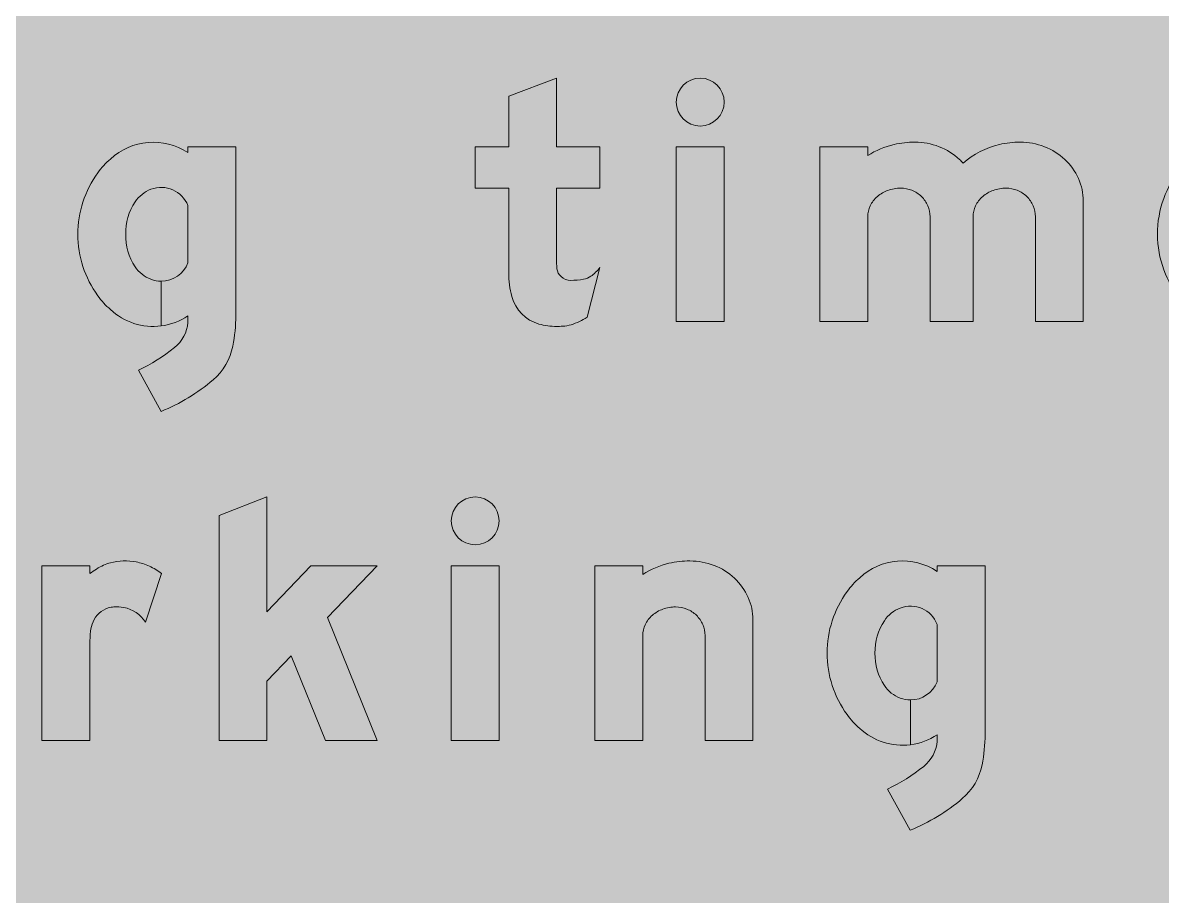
# Model space of a CAD drawing. Header units: millimetres. Extents: x 4906 to 5011, y 3241 to 3334.
# Drawn here: x 4958.36 to 4972.64, y 3278.9 to 3289.85 of the extents above; entities that cross this region are included whole.
import ezdxf

# ---------------------------------------------------------------- set-up
doc = ezdxf.new("R2010")
doc.units = ezdxf.units.MM
doc.layers.add('DIM', color=1, linetype='Continuous')
doc.layers.add('GSCOLORFILL', color=7, linetype='Continuous', lineweight=0)

# ---------------------------------------------------------------- blocks, each defined once
blk = doc.blocks.new('*U322')
at = {"layer": 'GSCOLORFILL', "true_color": 0xf5f5f5, "transparency": 33554687}
blk.add_hatch(color=7, dxfattribs=at).paths.add_polyline_path([(-950.00000000001, -874.9999999999995), (950.0000000000091, -874.9999999999995, 0.414213562373095), (1050.000000000009, -774.9999999999995), (1050.000000000009, 775, 0.414213562373095), (950.0000000000091, 875), (-950.00000000001, 875, 0.414213562373095), (-1050.00000000001, 775), (-1050.00000000001, -775, 0.414213562373095)])
blk = doc.blocks.new('*U83')
at = {"layer": 'GSCOLORFILL', "linetype": 'Continuous'}
h = blk.add_hatch(color=0, dxfattribs=at)
edge = h.paths.add_edge_path()
edge.add_line((92, 96.96907101081621), (92, 49.03092898918375))
edge.add_arc((69.65954803735139, 57.80043331409183), 23.99999999999983, 270.02387324215454, 338.5680439191352, ccw=False)
edge.add_line((69.66954803735138, 33.80043539742543), (69.66954803735138, -3.573189769877047))
edge.add_arc((62.99742505622353, 48.36448062052192), 52.36448062052196, 277.3203537392904, 303.63220885031)
edge.add_line((92.00000000000045, 4.765289374724446), (92, -0.5961538461539373))
edge.add_arc((61.57602362323368, 2.106248939403532), 30.54376072767438, 308.9309891776315, 354.9240369506624, ccw=False)
edge.add_arc((-13.71930590193001, 95.31756979823027), 150.3675354326558, 295.3190077031434, 308.9309891776316, ccw=False)
edge.add_line((50.58653846153834, -40.60576923076935), (69.5288461538463, -74.99999999999996))
edge.add_arc((10.2407554963178, 71.58986519008066), 158.1254763479349, 292.0208095466113, 310.504011416393)
edge.add_arc((80.46839128262309, -10.62447545274072), 50.00000000000007, 310.5040114163928, 348.7704622094159)
edge.add_arc((1.999999999999147, 4.954727656441462), 130.0000000000009, 348.7704622094162, 360)
edge.add_line((132, 4.954727656441493), (132, 146))
edge.add_line((132, 146), (92, 146))
edge.add_line((92, 146), (92, 141.2347106252758))
edge.add_arc((62.9974250562235, 97.63551937947835), 52.36448062052173, 56.36779114969037, 133.0636710014207)
edge.add_arc((68.29529853806469, 87.61571220766152), 63.37203257652439, 130.3765255821875, 144.5892179022557)
edge.add_arc((87.4820643758033, 73.00000000000048), 87.48206437580325, 144.0687898610058, 180.0000000000003)
edge.add_arc((87.48206437580485, 72.99999999999996), 87.4820643758048, 180, 215.9312101389945)
edge.add_arc((68.29529853806235, 58.38428779233616), 63.37203257652117, 215.4107820977447, 229.6234744178129)
edge.add_arc((62.99742505622349, 48.3644806205219), 52.36448062052195, 226.9363289985797, 277.3093222334741)
edge.add_line((69.65954803735139, -3.574473431724343), (69.65954803735139, 33.800433314092))
edge.add_arc((69.65954803735127, 57.80043331409189), 23.99999999999989, 249.1324274170193, 270.0000000000002, ccw=False)
edge.add_arc((71.08438489733498, 61.53805821801588), 28.00000000000002, 213.8535021597678, 249.1324274170193, ccw=False)
edge.add_arc((86.19322017684689, 71.67298584493246), 46.19323120026405, 178.3538113664254, 213.8535021597679, ccw=False)
edge.add_arc((86.19322017684811, 74.3270141550671), 46.19323120026529, 146.1464978402325, 181.646188633575, ccw=False)
edge.add_arc((71.08438489733494, 84.46194178198411), 27.99999999999998, 110.8675725829807, 146.1464978402321, ccw=False)
edge.add_arc((69.65954803735136, 88.19956668590815), 23.99999999999984, 21.43195608086461, 110.8675725829809, ccw=False)
at = {"layer": 'GSCOLORFILL', "color": 0}
blk.add_lwpolyline([(92, 96.96907101081621), (92, 49.03092898918375, -0.3083289023896013), (69.66954803735138, 33.80043539742543), (69.66954803735138, -3.573189769877047, 0.1153142115089289), (92.00000000000045, 4.765289374724446), (92, -0.5961538461539369, -0.203420709161922), (80.76923076923072, -21.65384615384625, -0.05946341080105919), (50.58653846153834, -40.60576923076935), (69.5288461538463, -74.99999999999996, 0.08082348706582156), (112.9434555127777, -48.64250016796412, 0.1685380103300383), (129.5111358342626, -20.36147739597986, 0.04903735144977058), (132, 4.954727656441493), (132, 146), (92, 146), (92, 141.2347106252758, 0.3477275210567068), (27.24239900127043, 135.8927663069119, 0.062094190308422), (16.64590247195298, 124.3356577262212, 0.1580767730378813), (5.684341886080801e-14, 72.99999999999999, 0.1580767730378813), (16.64590247195355, 21.66434227377793, 0.062094190308422), (27.24239900127054, 10.10723369308794, 0.2234027591822664), (69.65954803735139, -3.574473431724343), (69.65954803735139, 33.800433314092, -0.09130442022594537), (61.11052687744944, 35.37468389054875, -0.1551608275100334), (47.83137485367683, 45.94006078534734, -0.1561474372907168), (40.01905378314467, 72.9999999999996, -0.1561474372907167), (47.83137485367683, 100.0599392146526, -0.1551608275100335), (61.11052687744944, 110.6253161094512, -0.4113313956635899)], format="xyb", close=True, dxfattribs=at)
blk = doc.blocks.new('*U85')
at = {"layer": 'GSCOLORFILL', "linetype": 'Continuous'}
h = blk.add_hatch(color=0, dxfattribs=at)
edge = h.paths.add_edge_path()
edge.add_line((68, 52.99999999999999), (68, 111.5))
edge.add_line((68, 111.5), (104, 111.5))
edge.add_line((104, 111.5), (104, 146))
edge.add_line((104, 146), (68, 146))
edge.add_line((68, 146), (68, 203.5))
edge.add_line((68, 203.5), (28, 188.3275862068966))
edge.add_line((28, 188.3275862068966), (28, 146))
edge.add_line((28, 146), (0, 146))
edge.add_line((0, 146), (0, 111.5))
edge.add_line((0, 111.5), (28, 111.5))
edge.add_line((28, 111.5), (28, 40.91222565779496))
edge.add_arc((105.6119728999063, 40.91222565779493), 77.61197289990635, 180, 194.8912891711784)
edge.add_arc((62.01507835894704, 29.31908607844212), 32.50000000000001, 194.8912891711785, 254.4117455588816)
edge.add_arc((67.99911414585435, 50.76846925067384), 54.76846925067381, 254.4117455588815, 269.9999999999999)
edge.add_arc((67.99911414585436, 74.87738403534384), 78.87738403534381, 269.9999999999999, 273.6750444684201)
edge.add_arc((70.97179565274702, 28.59536901200752), 32.50000000000014, 273.67504446842, 286.3959137774562)
edge.add_arc((66.71438502593762, 43.06461917661871), 47.58259744113641, 286.3959137774563, 304.2199766953885)
edge.add_line((93.47349185111375, 3.71930457419046), (104, 45.1230310198386))
edge.add_arc((77.67322203170404, 64.75520438853695), 32.84085061886464, 305.21886260935764, 323.28769341919633, ccw=False)
edge.add_arc((87.96206379437113, 50.18003077079084), 14.99999999999994, 279.6926749307471, 305.2188626093572, ccw=False)
edge.add_arc((79.85242513620081, 97.65991957089153), 63.16747948186632, 269.99999999999966, 279.6926749307471, ccw=False)
edge.add_arc((79.85242513620055, 46.53467689908869), 12.04223681006348, 227.9583906473345, 269.9999999999998, ccw=False)
edge.add_arc((79.48930534835361, 46.13198001821947), 11.50000000000001, 189.7433781117018, 227.9583906473347, ccw=False)
edge.add_arc((318.3927246100371, 53.0000000000004), 250.3927246100371, 180.0000000000001, 182.0173209917217, ccw=False)
at = {"layer": 'GSCOLORFILL', "color": 0}
blk.add_lwpolyline([(68, 52.99999999999999), (68, 111.5), (104, 111.5), (104, 146), (68, 146), (68, 203.5), (28, 188.3275862068966), (28, 146), (0, 146), (0, 111.5), (28, 111.5), (28, 40.91222565779496, 0.06506709937490147), (30.6065856351868, 20.96704532054943, 0.2657078142419267), (53.28160140167478, -1.985488351452229, 0.06812167302049194), (67.99911414585432, -3.999999999999972, 0.01603678109164125), (73.0549694018394, -3.837798997471623, 0.05556233446018888), (80.14566944413548, -2.582989502508358, 0.07792932807971858), (93.47349185111375, 3.71930457419046), (104, 45.1230310198386, -0.07900390527946087), (96.61258330922055, 37.92570450929414, -0.1118418647005845), (90.48751418498892, 35.39415574343697, -0.04231750593531342), (79.85242513620051, 34.49244008902522, -0.1855268428217181), (71.78809900688339, 37.59140504424383, -0.1683072020374533), (68.15518566276643, 44.18577063770942, -0.008802450680383007)], format="xyb", close=True, dxfattribs=at)
blk = doc.blocks.new('*U86')
at = {"layer": 'GSCOLORFILL', "linetype": 'Continuous'}
h = blk.add_hatch(color=0, dxfattribs=at)
edge = h.paths.add_edge_path()
edge.add_arc((20, 183.5), 20, 0, 360)
h.paths.add_polyline_path([(0, 0), (40, 0), (40, 146), (0, 146)])
at = {"layer": 'GSCOLORFILL', "color": 0}
blk.add_lwpolyline([(0, 0), (40, 0), (40, 146), (0, 146)], close=True, dxfattribs=at)
blk.add_circle((20, 183.5), 20, dxfattribs=at)
blk = doc.blocks.new('*U87')
at = {"layer": 'GSCOLORFILL', "linetype": 'Continuous'}
h = blk.add_hatch(color=0, dxfattribs=at)
edge = h.paths.add_edge_path()
edge.add_arc((155.7153296264924, 86.99511755650809), 24.5282097319339, 45.82979570204179, 68.0808265539651, ccw=False)
edge.add_arc((156.1420760110529, 87.43440733147503), 23.9157654625298, 23.092845889367595, 45.82979570204162, ccw=False)
edge.add_arc((156.8060842686133, 87.7175328658991), 23.19391573138671, 0, 23.09284588936822, ccw=False)
edge.add_line((180, 87.7175328658991), (180, 0))
edge.add_line((180, 0), (220, 0))
edge.add_line((220, 0), (220, 100.8830320548367))
edge.add_arc((174.0753468275611, 100.8830320548367), 45.92465317243887, 0, 23.93171822373219)
edge.add_arc((170.8242551602883, 99.44019281717675), 49.48153131130478, 23.93171822373218, 46.97501240943499)
edge.add_arc((168.730439071099, 97.19681228199977), 52.55021540077355, 46.97501240943522, 68.8635846861375)
edge.add_arc((167.3745328426901, 93.68953779756492), 56.31046220243508, 68.86358468613724, 90)
edge.add_arc((167.3745328426902, 69.99478146240631), 80.00521853759369, 90.00000000000007, 102.6042796135857)
edge.add_arc((166.6926525247094, 78.0285138763368), 72.0245107674768, 103.4695365311015, 130.8206849945816)
edge.add_arc((82.82425516028852, 99.44019281717684), 49.48153131130454, 41.97494773133587, 46.97501240943514)
edge.add_arc((80.73043907109901, 97.19681228199977), 52.55021540077354, 46.97501240943524, 68.86358468613751)
edge.add_arc((79.37453284269009, 93.68953779756492), 56.31046220243508, 68.86358468613724, 90)
edge.add_arc((79.37453284269016, 69.99478146240604), 80.00521853759396, 90.00000000000006, 102.6042796135857)
edge.add_arc((78.69265252470946, 78.02851387633706), 72.02451076747658, 103.4695365311017, 122.4942570075609)
edge.add_line((40, 138.7772487758923), (40, 146))
edge.add_line((40, 146), (0, 146))
edge.add_line((0, 146), (0, 0))
edge.add_line((0, 0), (40, 0))
edge.add_line((40, 0), (40, 87.71753286589909))
edge.add_arc((60.83417894850335, 87.71753286589907), 20.83417894850335, 154.5282720028093, 180, ccw=False)
edge.add_arc((64.03048830144328, 86.19490705822676), 24.37462847220526, 131.0076349936262, 154.5282720028096, ccw=False)
edge.add_arc((66.09710507856302, 83.81817613339862), 27.52419269484101, 109.80736038530819, 131.0076349936262, ccw=False)
edge.add_arc((67.43949500252643, 80.0910470400427), 31.48569518587881, 89.99999999999977, 109.8073603853079, ccw=False)
edge.add_arc((67.43949500252666, 86.30962031839456), 25.26712190752694, 68.08082655396498, 90.00000000000028, ccw=False)
edge.add_arc((67.71532962649229, 86.99511755650809), 24.52820973193397, 45.82979570204162, 68.08082655396481, ccw=False)
edge.add_arc((68.1420760110529, 87.43440733147501), 23.91576546252978, 23.09284588936771, 45.82979570204168, ccw=False)
edge.add_arc((68.80608426861329, 87.7175328658991), 23.19391573138671, 0, 23.09284588936822, ccw=False)
edge.add_line((92, 87.7175328658991), (92, 0))
edge.add_line((92, 0), (128, 0))
edge.add_line((128, 0), (128, 87.71753286589909))
edge.add_arc((148.8341789485033, 87.71753286589919), 20.83417894850334, 154.5282720028097, 180.0000000000003, ccw=False)
edge.add_arc((152.0304883014433, 86.19490705822646), 24.37462847220541, 131.0076349936256, 154.528272002809, ccw=False)
edge.add_arc((154.0971050785631, 83.81817613339872), 27.52419269484096, 109.80736038530841, 131.0076349936264, ccw=False)
edge.add_arc((155.4394950025264, 80.09104704004267), 31.48569518587882, 89.99999999999977, 109.8073603853079, ccw=False)
edge.add_arc((155.4394950025266, 86.30962031839454), 25.26712190752696, 68.08082655396493, 90.00000000000011, ccw=False)
at = {"layer": 'GSCOLORFILL', "color": 0}
blk.add_lwpolyline([(164.8716674585635, 109.7502169884754, -0.09739464939670292), (172.8063946356061, 104.5885415981205, -0.0995354279343683), (178.1414826297246, 96.81470296034922, -0.1011039461656411), (180, 87.7175328658991), (180, 0), (220, 0), (220, 100.8830320548367, 0.1048030179721755), (216.0518361595565, 119.5122594239381, 0.1008855307406954), (204.5863575327339, 135.6139731601839, 0.09579836817007242), (187.6795049501371, 146.2116879931507, 0.09248737428302214), (167.3745328426901, 150, 0.05505205982243612), (149.9161032513398, 148.0719114650645, 0.1199117204326835), (119.6106725914451, 132.5337183696518, 0.02182035996796309), (116.5863575327339, 135.6139731601839, 0.09579836817007242), (99.67950495013713, 146.2116879931507, 0.09248737428302214), (79.37453284269009, 150, 0.05505205982243612), (61.91610325133973, 148.0719114650645, 0.08320220139569866), (40, 138.7772487758923), (40, 146), (0, 146), (0, 0), (40, 0), (40, 87.71753286589909, -0.1116012735434615), (42.02513207801013, 96.67759805996153, -0.102989975481698), (48.03684201390564, 104.5885415981205, -0.09276840372104522), (56.77029056251172, 109.7139617844638, -0.08664174293623021), (67.43949500252654, 111.5767422259215, -0.09593311806680128), (76.87166745856348, 109.7502169884755, -0.09739464939670292), (84.80639463560613, 104.5885415981205, -0.0995354279343683), (90.14148262972458, 96.81470296034922, -0.1011039461656411), (92, 87.7175328658991), (92, 0), (128, 0), (128, 87.71753286589909, -0.1116012735434615), (130.0251320780101, 96.67759805996153, -0.102989975481698), (136.0368420139057, 104.5885415981205, -0.09276840372104506), (144.7702905625117, 109.7139617844638, -0.08664174293623021), (155.4394950025265, 111.5767422259215, -0.09593311806680128)], format="xyb", close=True, dxfattribs=at)
blk = doc.blocks.new('*U88')
at = {"layer": 'GSCOLORFILL', "linetype": 'Continuous'}
h = blk.add_hatch(color=0, dxfattribs=at)
edge = h.paths.add_edge_path()
edge.add_arc((69.51094197863642, 58.93000642673971), 62.9300064267397, 245.3524198280531, 269.9999999999999, ccw=False)
edge.add_arc((72.63933568098416, 65.74804630435064), 70.43150727187609, 222.073813879283, 245.3524198280533, ccw=False)
edge.add_arc((77.51231266798086, 70.14707514339402), 76.99636518675396, 200.5021246928769, 222.0738138792829, ccw=False)
edge.add_arc((85.14194428798147, 73.00000000000018), 85.14194428798149, 180.0000037301732, 200.5021246928769, ccw=False)
edge.add_arc((87.76867725509986, 72.99998880735697), 87.76867725509987, 160.0694722126277, 179.9999963119301, ccw=False)
edge.add_arc((77.81888288118054, 76.60776129168887), 77.18499026133541, 138.8014776948188, 160.0694722126275, ccw=False)
edge.add_arc((71.47230434682477, 82.1634816811312), 68.75023548491123, 115.32243421330139, 138.8014776948188, ccw=False)
edge.add_arc((67.40488682021514, 90.7594570579587), 59.24052055675507, 90.00000000000011, 115.3224342133012, ccw=False)
edge.add_line((67.4048868202151, 149.9999776147138), (67.40488682021504, 115.5))
edge.add_arc((67.40488682021505, 92.3147617089057), 23.18523829109428, 90.00000000000004, 129.2085956193348)
edge.add_arc((73.06702104089976, 86.30983722453084), 31.42300914462551, 130.2868481129732, 163.077719365007)
edge.add_line((43.00461354202127, 95.45626598523268), (90.38549341939148, 95.45626598523268))
edge.add_arc((52.74761479171672, 83.17935105482259), 39.58955099265591, 18.06555415785629, 43.33061273274367)
edge.add_arc((70.63420727500568, 100.0528755045983), 14.99999999999996, 43.3306127327434, 74.23414554342109)
edge.add_arc((67.40488682021513, 88.6146850335641), 26.88531496643589, 74.23414554342149, 89.97868881919163)
edge.add_line((67.41488682021509, 115.4999981402486), (67.41488682021509, 149.9999767706969))
edge.add_arc((67.40488682021511, 90.75945705795863), 59.24052055675513, 66.24132462757171, 89.99032827881211, ccw=False)
edge.add_arc((65.90311263088859, 88.40713072376718), 61.99999999999999, 19.990107920803098, 65.8469214734098, ccw=False)
edge.add_arc((2.000000000000043, 65.16079346208295), 130, 0, 19.990107920803098, ccw=False)
edge.add_line((132, 65.16079346208295), (132, 59.45626598523268))
edge.add_line((132, 59.45626598523268), (40.72380685113512, 59.45626598523268))
edge.add_arc((79.1502063285293, 67.93769328603152), 39.35127425960962, 192.446693405701, 226.289291064396)
edge.add_arc((69.85773911993658, 58.38709549362954), 26.02674593399157, 226.5475580031422, 269.2365315043568)
edge.add_arc((67.56222244513611, 60.99956596297852), 28.70313368140413, 273.8929323668316, 328.2837947233499)
edge.add_line((91.97890056262634, 45.90997641125676), (119.3616618950978, 21.66751851973623))
edge.add_arc((60.72839463861946, 67.6041252104245), 74.48511168968331, 302.59103158947534, 321.9228496470552, ccw=False)
edge.add_arc((71.2238339754233, 51.18720312719249), 54.99999999999982, 282.4742802128862, 302.59103158947516, ccw=False)
edge.add_arc((69.51094197863644, 58.93000642673961), 62.9300064267396, 269.9999999999999, 282.47428021288624, ccw=False)
at = {"layer": 'GSCOLORFILL', "color": 0}
blk.add_lwpolyline([(69.51094197863631, -3.999999999999993, -0.1079619072312502), (43.2668823086612, 1.733546388479652, -0.1019228298705658), (20.35928353887792, 18.55277784863587, -0.09440319960942407), (5.392958702656699, 43.17970531249913, -0.08969677617579692), (1.70530256582424e-13, 72.99999445693578, -0.08718320545468168), (5.256761353426839, 102.9186191460794, -0.09306643867387995), (19.74243426452929, 127.4472030443272, -0.1028065678962481), (42.06701566231183, 144.3078609652724, -0.1109417910759313), (67.4048868202151, 149.9999776147138), (67.40488682021504, 115.5, 0.1727686174700961), (52.74844151225409, 110.2798357568904, 0.1440615427713923), (43.00461354202127, 95.45626598523268), (90.38549341939148, 95.45626598523268, 0.1106883683500328), (81.54530066298446, 110.3459819880077, 0.1356653380362669), (74.70980871751306, 114.4885768343512, 0.06880680822069957), (67.41488682021509, 115.4999981402486), (67.41488682021509, 149.9999767706969, -0.1039970857664943), (91.27202029761679, 144.9793723604305, -0.2028017523414576), (124.1677153237576, 109.6023205800086, -0.0874451709761443), (132, 65.16079346208295), (132, 59.45626598523268), (40.72380685113512, 59.45626598523268, 0.1487489359934952), (51.95778614312979, 39.49309678132271, 0.1884502669332367), (69.51094197863688, 32.36266013653999, 0.241883257341195), (91.97890056262634, 45.90997641125676), (119.3616618950978, 21.66751851973623, -0.08455159468045045), (100.8489740678881, 4.847683551545018, -0.08800200969828328), (83.10390755337193, -2.514415580091438, -0.05448312901681575)], format="xyb", close=True, dxfattribs=at)
blk = doc.blocks.new('*U68')
at = {"color": 28, "true_color": 0x0a0a0a}
for name, p, xscale, yscale, zscale in [('*U85', (924.0000000000003, 2.939152317953648e-15), 0.3, 0.3, 0.3), ('*U86', (974.4000000000004, 2.939152317953648e-15), 0.3, 0.3, 0.3), ('*U83', (824.4000000000002, 1.469576158976824e-15), 0.2999999999999995, 0.2999999999999995, 0.2999999999999995), ('*U87', (1010.4, 2.939152317953648e-15), 0.3, 0.3, 0.3), ('*U88', (1095, 2.939152317953648e-15), 0.2999999999999995, 0.2999999999999995, 0.2999999999999995)]:
    blk.add_blockref(name, p, dxfattribs=dict(at, xscale=xscale, yscale=yscale, zscale=zscale))
blk = doc.blocks.new('*U64')
blk.add_blockref('*U68', (149.6, 0))
blk = doc.blocks.new('*U221')
at = {"layer": 'GSCOLORFILL', "linetype": 'Continuous'}
h = blk.add_hatch(color=0, dxfattribs=at)
edge = h.paths.add_edge_path()
edge.add_arc((62.34939213927608, 79.6854098176108), 32.00000000000017, 79.18246767352575, 93.8556250591469)
edge.add_arc((61.63370283579749, 90.30471540881575), 21.35660475137249, 93.85562505914676, 106.8366272197322)
edge.add_arc((61.24077079005933, 91.6031686651475), 19.99999999999997, 106.8366272197323, 158.1191728451246)
edge.add_arc((71.65289149145738, 87.4215696900377), 31.2204290242896, 158.1191728451244, 173.0836916735146)
edge.add_arc((124.7709534774721, 80.62591342850244), 84.77100697890104, 172.847292452201, 179.93562804887)
edge.add_line((40, 80.72115384615384), (40, 0))
edge.add_line((40, 0), (0, 0))
edge.add_line((0, 0), (0, 146))
edge.add_line((0, 146), (40, 146))
edge.add_line((40, 146), (40, 139.4741517586929))
edge.add_arc((80.20100428125309, 86.17638380713848), 66.75906540567411, 115.41999205079091, 127.02622125869931, ccw=False)
edge.add_arc((64.42216422748476, 119.3766412768664), 29.99999999999999, 103.83237165386458, 115.4199920507906, ccw=False)
edge.add_arc((69.56115049428412, 98.50534936501198), 51.49465063498803, 79.69148826116168, 103.83237165386458, ccw=False)
edge.add_arc((70.72335768463735, 104.8951663668707), 44.99999999999991, 64.9550848169091, 79.69148826116168, ccw=False)
edge.add_arc((66.12650663724236, 95.0573295974977), 55.8588246073303, 52.669442036432486, 64.95508481690922, ccw=False)
edge.add_line((100, 139.4734835723265), (86.44384074260017, 98.8029509025588))
edge.add_arc((63.19046988328277, 84.08717555524916), 27.51859917207702, 32.32746235299488, 79.18246767352575)
at = {"layer": 'GSCOLORFILL', "color": 0}
blk.add_lwpolyline([(68.35521238202534, 111.1167655505695, 0.06411134923532956), (60.19762973862049, 111.6129828317178, 0.05670095452127784), (55.44789640508208, 110.7458593422669, 0.2275732212208249), (42.68155049846757, 99.0567142756719, 0.06538798349459168), (40.6596501983656, 91.1811152222656, 0.03093856440725937), (40, 80.72115384615384), (40, 0), (0, 0), (0, 146), (40, 146), (40, 139.4741517586929, -0.05068506447739766), (51.54465506371872, 146.4722084002377, -0.05060365996564109), (57.24970115181003, 148.5066219398892, -0.1057257860161052), (78.77603464991518, 149.1687972739115, -0.06438845141651094), (89.77314480369034, 145.6640958440934, -0.05365763651898708), (100, 139.4734835723265), (86.44384074260017, 98.8029509025588, 0.2073403558268148)], format="xyb", close=True, dxfattribs=at)
blk = doc.blocks.new('*U222')
at = {"layer": 'GSCOLORFILL', "linetype": 'Continuous'}
blk.add_hatch(color=0, dxfattribs=at).paths.add_polyline_path([(90.67667566303874, 102.6105590409248), (132, 146), (76.76187473197388, 146), (40, 107.4000756516775), (40, 203.4999790823973), (0, 188.0614180476359), (0, 0), (40, 0), (40, 49.40011041501656), (60.37012409718483, 70.78871626958689), (88.87815591327308, 0), (132, 0)])
at = {"layer": 'GSCOLORFILL', "color": 0}
blk.add_lwpolyline([(90.67667566303874, 102.6105590409248), (132, 146), (76.76187473197388, 146), (40, 107.4000756516775), (40, 203.4999790823973), (0, 188.0614180476359), (0, 0), (40, 0), (40, 49.40011041501656), (60.37012409718483, 70.78871626958689), (88.87815591327308, 0), (132, 0)], close=True, dxfattribs=at)
blk = doc.blocks.new('*U223')
at = {"layer": 'GSCOLORFILL', "linetype": 'Continuous'}
h = blk.add_hatch(color=0, dxfattribs=at)
edge = h.paths.add_edge_path()
edge.add_arc((20, 183.5), 20, 0, 360)
h.paths.add_polyline_path([(0, 0), (40, 0), (40, 146), (0, 146)])
at = {"layer": 'GSCOLORFILL', "color": 0}
blk.add_lwpolyline([(0, 0), (40, 0), (40, 146), (0, 146)], close=True, dxfattribs=at)
blk.add_circle((20, 183.5), 20, dxfattribs=at)
blk = doc.blocks.new('*U224')
at = {"layer": 'GSCOLORFILL', "linetype": 'Continuous'}
h = blk.add_hatch(color=0, dxfattribs=at)
edge = h.paths.add_edge_path()
edge.add_line((92, 0), (132, 0))
edge.add_line((132, 0), (132, 100.8830320548367))
edge.add_arc((86.07534682756113, 100.8830320548367), 45.92465317243887, 0, 23.93171822373219)
edge.add_arc((82.82425516028829, 99.44019281717665), 49.48153131130479, 23.9317182237323, 46.97501240943514)
edge.add_arc((80.730439071099, 97.19681228199994), 52.55021540077338, 46.97501240943514, 68.86358468613743)
edge.add_arc((79.37453284269009, 93.68953779756492), 56.31046220243508, 68.86358468613724, 90)
edge.add_arc((79.37453284269016, 69.99478146240604), 80.00521853759396, 90.00000000000006, 102.6042796135857)
edge.add_arc((78.69265252470947, 78.028513876337), 72.02451076747664, 103.4695365311017, 122.4942570075609)
edge.add_line((40, 138.7772487758923), (40, 146))
edge.add_line((40, 146), (0, 146))
edge.add_line((0, 146), (0, 0))
edge.add_line((0, 0), (40, 0))
edge.add_line((40, 0), (40, 87.71753286589909))
edge.add_arc((60.83417894850335, 87.71753286589907), 20.83417894850335, 154.5282720028093, 180, ccw=False)
edge.add_arc((64.03048830144326, 86.19490705822675), 24.37462847220524, 131.0076349936261, 154.5282720028095, ccw=False)
edge.add_arc((66.09710507856303, 83.81817613339857), 27.52419269484106, 109.80736038530819, 131.0076349936261, ccw=False)
edge.add_arc((67.43949500252651, 80.09104704004271), 31.48569518587881, 89.99999999999989, 109.80736038530819, ccw=False)
edge.add_arc((67.43949500252654, 86.30962031839455), 25.26712190752697, 68.08082655396481, 90, ccw=False)
edge.add_arc((67.71532962649242, 86.9951175565081), 24.52820973193388, 45.82979570204179, 68.0808265539651, ccw=False)
edge.add_arc((68.14207601105291, 87.43440733147506), 23.91576546252974, 23.092845889367595, 45.82979570204168, ccw=False)
edge.add_arc((68.80608426861333, 87.7175328658991), 23.19391573138667, 0, 23.092845889368277, ccw=False)
edge.add_line((92, 87.7175328658991), (92, 0))
at = {"layer": 'GSCOLORFILL', "color": 0}
blk.add_lwpolyline([(92, 0), (132, 0), (132, 100.8830320548367, 0.1048030179721755), (128.0518361595565, 119.5122594239381, 0.1008855307406956), (116.5863575327339, 135.6139731601839, 0.09579836817007248), (99.67950495013713, 146.2116879931507, 0.09248737428302214), (79.37453284269009, 150, 0.05505205982243612), (61.91610325133973, 148.0719114650645, 0.0832022013956986), (40, 138.7772487758923), (40, 146), (0, 146), (0, 0), (40, 0), (40, 87.71753286589909, -0.1116012735434615), (42.02513207801013, 96.67759805996153, -0.102989975481698), (48.03684201390564, 104.5885415981205, -0.09276840372104511), (56.77029056251172, 109.7139617844638, -0.08664174293623028), (67.43949500252654, 111.5767422259215, -0.09593311806680128), (76.87166745856348, 109.7502169884754, -0.09739464939670303), (84.80639463560613, 104.5885415981205, -0.09953542793436854), (90.14148262972458, 96.81470296034922, -0.1011039461656413), (92, 87.7175328658991)], format="xyb", close=True, dxfattribs=at)
blk = doc.blocks.new('*U225')
at = {"layer": 'GSCOLORFILL', "linetype": 'Continuous'}
h = blk.add_hatch(color=0, dxfattribs=at)
edge = h.paths.add_edge_path()
edge.add_line((92, 96.96907101081621), (92, 49.03092898918375))
edge.add_arc((69.65954803735139, 57.80043331409183), 23.99999999999983, 270.02387324215454, 338.5680439191352, ccw=False)
edge.add_line((69.66954803735138, 33.80043539742543), (69.66954803735138, -3.573189769877047))
edge.add_arc((62.99742505622353, 48.36448062052192), 52.36448062052196, 277.3203537392904, 303.63220885031)
edge.add_line((92.00000000000045, 4.765289374724446), (92, -0.5961538461539373))
edge.add_arc((61.57602362323368, 2.106248939403532), 30.54376072767438, 308.9309891776315, 354.9240369506624, ccw=False)
edge.add_arc((-13.71930590193001, 95.31756979823027), 150.3675354326558, 295.3190077031434, 308.9309891776316, ccw=False)
edge.add_line((50.58653846153834, -40.60576923076935), (69.5288461538463, -74.99999999999996))
edge.add_arc((10.2407554963178, 71.58986519008066), 158.1254763479349, 292.0208095466113, 310.504011416393)
edge.add_arc((80.46839128262309, -10.62447545274072), 50.00000000000007, 310.5040114163928, 348.7704622094159)
edge.add_arc((1.999999999999147, 4.954727656441462), 130.0000000000009, 348.7704622094162, 360)
edge.add_line((132, 4.954727656441493), (132, 146))
edge.add_line((132, 146), (92, 146))
edge.add_line((92, 146), (92, 141.2347106252758))
edge.add_arc((62.9974250562235, 97.63551937947835), 52.36448062052173, 56.36779114969037, 133.0636710014207)
edge.add_arc((68.29529853806469, 87.61571220766152), 63.37203257652439, 130.3765255821875, 144.5892179022557)
edge.add_arc((87.4820643758033, 73.00000000000048), 87.48206437580325, 144.0687898610058, 180.0000000000003)
edge.add_arc((87.48206437580485, 72.99999999999996), 87.4820643758048, 180, 215.9312101389945)
edge.add_arc((68.29529853806235, 58.38428779233616), 63.37203257652117, 215.4107820977447, 229.6234744178129)
edge.add_arc((62.99742505622349, 48.3644806205219), 52.36448062052195, 226.9363289985797, 277.3093222334741)
edge.add_line((69.65954803735139, -3.574473431724343), (69.65954803735139, 33.800433314092))
edge.add_arc((69.65954803735127, 57.80043331409189), 23.99999999999989, 249.1324274170193, 270.0000000000002, ccw=False)
edge.add_arc((71.08438489733498, 61.53805821801588), 28.00000000000002, 213.8535021597678, 249.1324274170193, ccw=False)
edge.add_arc((86.19322017684689, 71.67298584493246), 46.19323120026405, 178.3538113664254, 213.8535021597679, ccw=False)
edge.add_arc((86.19322017684811, 74.3270141550671), 46.19323120026529, 146.1464978402325, 181.646188633575, ccw=False)
edge.add_arc((71.08438489733494, 84.46194178198411), 27.99999999999998, 110.8675725829807, 146.1464978402321, ccw=False)
edge.add_arc((69.65954803735136, 88.19956668590815), 23.99999999999984, 21.43195608086461, 110.8675725829809, ccw=False)
at = {"layer": 'GSCOLORFILL', "color": 0}
blk.add_lwpolyline([(92, 96.96907101081621), (92, 49.03092898918375, -0.3083289023896013), (69.66954803735138, 33.80043539742543), (69.66954803735138, -3.573189769877047, 0.1153142115089289), (92.00000000000045, 4.765289374724446), (92, -0.5961538461539369, -0.203420709161922), (80.76923076923072, -21.65384615384625, -0.05946341080105919), (50.58653846153834, -40.60576923076935), (69.5288461538463, -74.99999999999996, 0.08082348706582156), (112.9434555127777, -48.64250016796412, 0.1685380103300383), (129.5111358342626, -20.36147739597986, 0.04903735144977058), (132, 4.954727656441493), (132, 146), (92, 146), (92, 141.2347106252758, 0.3477275210567068), (27.24239900127043, 135.8927663069119, 0.062094190308422), (16.64590247195298, 124.3356577262212, 0.1580767730378813), (5.684341886080801e-14, 72.99999999999999, 0.1580767730378813), (16.64590247195355, 21.66434227377793, 0.062094190308422), (27.24239900127054, 10.10723369308794, 0.2234027591822664), (69.65954803735139, -3.574473431724343), (69.65954803735139, 33.800433314092, -0.09130442022594537), (61.11052687744944, 35.37468389054875, -0.1551608275100334), (47.83137485367683, 45.94006078534734, -0.1561474372907168), (40.01905378314467, 72.9999999999996, -0.1561474372907167), (47.83137485367683, 100.0599392146526, -0.1551608275100335), (61.11052687744944, 110.6253161094512, -0.4113313956635899)], format="xyb", close=True, dxfattribs=at)
blk = doc.blocks.new('*U204')
at = {"layer": 'DIM', "color": 28, "true_color": 0x0a0a0a, "xscale": 0.3, "yscale": 0.3, "zscale": 0.3}
for name, p in [('*U222', (860.4000000000042, 0)), ('*U223', (918.6000000000049, 0)), ('*U221', (816.0000000000045, 0)), ('*U224', (954.6000000000049, 0)), ('*U225', (1012.800000000006, 0))]:
    blk.add_blockref(name, p, dxfattribs=at)
blk = doc.blocks.new('*U200')
at = {"layer": 'DIM'}
blk.add_blockref('*U204', (149, 0), dxfattribs=at)

msp = doc.modelspace()

# ---------------------------------------------------------------- block references
at = {"xscale": 0.05, "yscale": 0.05, "zscale": 0.05}
msp.add_blockref('*U64', (4910.350958860783, 3286.100439407064), dxfattribs=at)
at = {"layer": 'DIM', "xscale": 0.05, "yscale": 0.05, "zscale": 0.05}
for name, p in [('*U322', (4958.350958860783, 3290.600439407064)), ('*U200', (4910.350958860782, 3280.850439407064))]:
    msp.add_blockref(name, p, dxfattribs=at)

doc.saveas('drawing.dxf')
